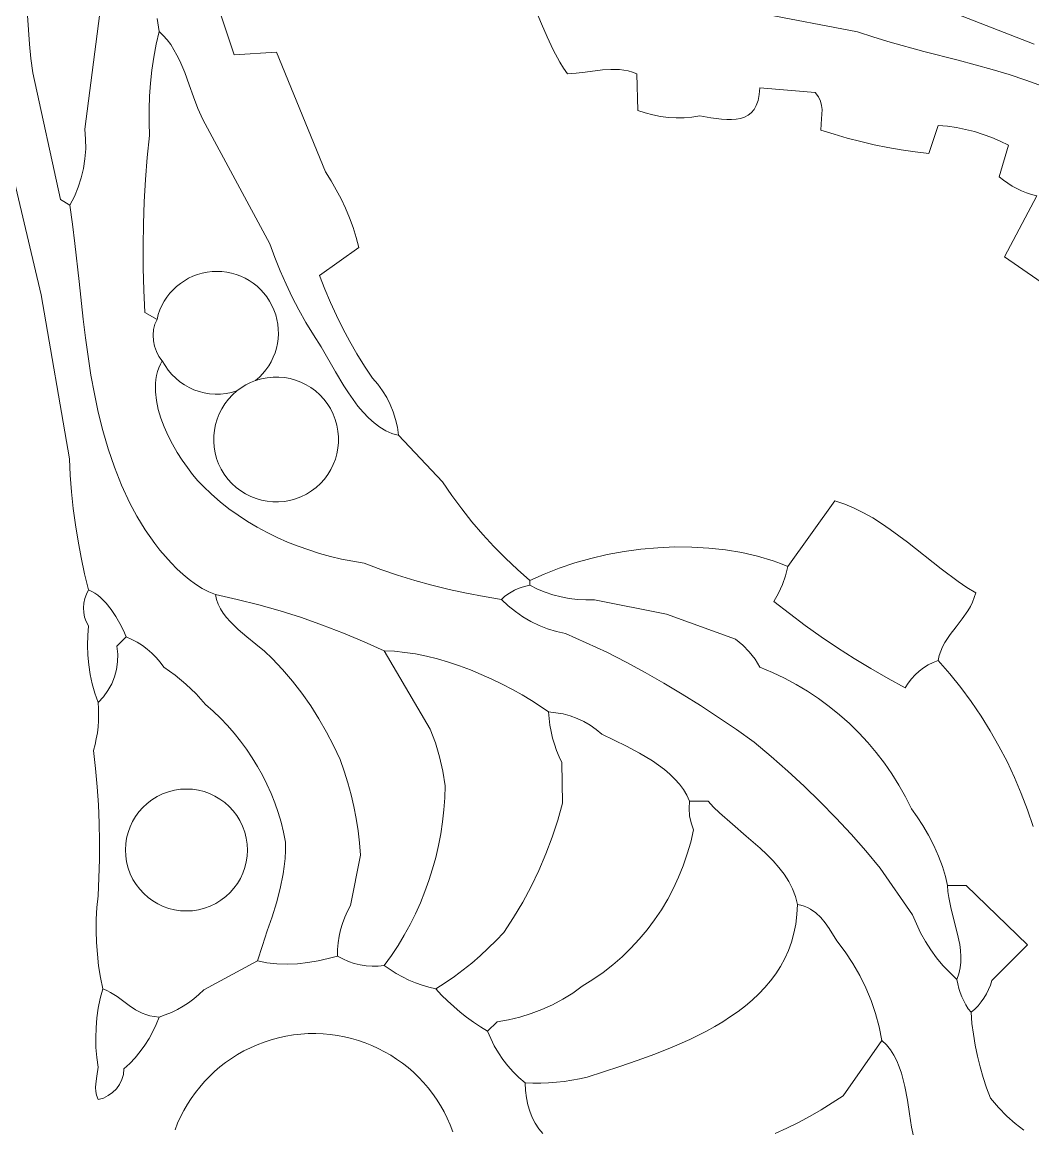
# Model space of a CAD drawing. Header units: inches. Extents: x 37.2 to 70.6, y 17.4 to 61.6.
# Drawn here: x 44.21 to 51.2, y 33.05 to 40.7 of the extents above; entities that cross this region are included whole.
import ezdxf

# ---------------------------------------------------------------- set-up
doc = ezdxf.new("R2010")
doc.units = ezdxf.units.IN
doc.header["$MEASUREMENT"] = 0
doc.layers.add('10_CLOSED_AREAS', color=7, linetype='CONTINUOUS', lineweight=18)
doc.layers.add('20_EXACT_CIRCLES', color=7, linetype='CONTINUOUS', lineweight=18)

msp = doc.modelspace()

# ---------------------------------------------------------------- linework, layer by layer
at = {"layer": '10_CLOSED_AREAS'}
for points in [[(44.2491, 40.751), (44.2544, 40.6514), (44.2621, 40.552), (44.2721, 40.4527), (44.2845, 40.3537), (44.4766, 39.4775), (44.5415, 39.4383), (44.5729, 39.4991), (44.5991, 39.562), (44.62, 39.6266), (44.6357, 39.6926), (44.6461, 39.7596), (44.651, 39.8273), (44.6504, 39.8954), (44.6443, 39.9636), (44.8662, 41.6785)], [(44.8662, 41.6785), (44.6443, 39.9636), (44.6504, 39.8954), (44.651, 39.8273), (44.6461, 39.7596), (44.6357, 39.6926), (44.62, 39.6266), (44.5991, 39.562), (44.5729, 39.4991), (44.5415, 39.4383), (44.56, 39.3058), (44.5764, 39.1736), (44.6055, 38.9106), (44.634, 38.6494), (44.6497, 38.5196), (44.6673, 38.3902), (44.6875, 38.2614), (44.7108, 38.1331), (44.7381, 38.0055), (44.7699, 37.8784), (44.8069, 37.752), (44.8499, 37.6262), (44.8994, 37.5011), (44.9561, 37.3766), (45.0044, 37.2862), (45.0624, 37.1921), (45.1288, 37.0976), (45.1648, 37.0514), (45.2026, 37.0064), (45.2418, 36.963), (45.2825, 36.9218), (45.3245, 36.8832), (45.3675, 36.8475), (45.4115, 36.8153), (45.4564, 36.7869), (45.5019, 36.7628), (45.548, 36.7435), (45.6989, 36.7105), (45.8487, 36.673), (45.9972, 36.6309), (46.1443, 36.5844), (46.2899, 36.5334), (46.434, 36.4779), (46.5763, 36.4181), (46.7168, 36.3539), (46.7871, 36.3514), (46.8594, 36.3444), (46.9333, 36.3331), (47.0084, 36.3179), (47.0842, 36.2989), (47.1604, 36.2766), (47.2365, 36.2512), (47.3122, 36.2229), (47.3871, 36.1922), (47.4607, 36.1593), (47.5326, 36.1244), (47.6025, 36.088), (47.6699, 36.0502), (47.7344, 36.0113), (47.7956, 35.9718), (47.8532, 35.9318), (47.9042, 35.927), (47.9543, 35.9179), (48.0032, 35.9046), (48.0508, 35.8873), (48.0967, 35.8659), (48.1408, 35.8407), (48.1826, 35.8117), (48.2221, 35.779), (48.3917, 35.695), (48.4822, 35.6464), (48.571, 35.5928), (48.6134, 35.5638), (48.654, 35.5334), (48.692, 35.5014), (48.7271, 35.4677), (48.7586, 35.4323), (48.7862, 35.395), (48.8092, 35.3559), (48.8272, 35.3149), (48.9571, 35.3143), (48.9938, 35.2742), (49.0344, 35.2343), (49.1243, 35.1545), (49.2204, 35.0735), (49.3165, 34.9899), (49.3625, 34.9467), (49.4061, 34.9023), (49.4466, 34.8565), (49.4832, 34.8091), (49.5149, 34.76), (49.5412, 34.7091), (49.5611, 34.656), (49.5685, 34.6286), (49.574, 34.6006), (49.5988, 34.5954), (49.6221, 34.5882), (49.644, 34.5791), (49.6646, 34.5682), (49.7021, 34.5418), (49.7356, 34.5098), (49.7661, 34.4734), (49.7943, 34.4337), (49.8476, 34.3481), (49.9055, 34.2717), (49.9582, 34.192), (50.0056, 34.1092), (50.0476, 34.0237), (50.0839, 33.9356), (50.1146, 33.8453), (50.1395, 33.753), (50.1584, 33.6591), (50.1898, 33.6289), (50.2173, 33.5951), (50.2411, 33.5582), (50.2616, 33.5185), (50.2792, 33.4765), (50.2942, 33.4325), (50.307, 33.3871), (50.3179, 33.3405), (50.3357, 33.2455), (50.3503, 33.1511), (50.3647, 33.0604), (50.3817, 32.9768)], [(45.1465, 40.7293), (45.1584, 40.6396), (45.1877, 40.6122), (45.2145, 40.5818), (45.239, 40.5488), (45.2615, 40.5134), (45.2821, 40.476), (45.3012, 40.437), (45.3357, 40.3554), (45.367, 40.2713), (45.3969, 40.1875), (45.4276, 40.1067), (45.461, 40.0317), (45.9258, 39.1699), (45.9598, 39.0761), (45.9968, 38.9835), (46.0369, 38.8923), (46.0798, 38.8024), (46.1257, 38.7139), (46.1744, 38.627), (46.226, 38.5417), (46.2803, 38.458), (46.3791, 38.2852), (46.437, 38.1887), (46.4681, 38.1406), (46.5006, 38.0935), (46.5346, 38.0483), (46.5701, 38.0057), (46.607, 37.9664), (46.6455, 37.9313), (46.6854, 37.9011), (46.7268, 37.8765), (46.7698, 37.8584), (46.7918, 37.8519), (46.8142, 37.8474), (46.8069, 37.9022), (46.7951, 37.9559), (46.7788, 38.0082), (46.7583, 38.0589), (46.7336, 38.1077), (46.7048, 38.1544), (46.672, 38.1986), (46.6355, 38.2401), (46.5801, 38.3238), (46.5274, 38.4091), (46.4774, 38.4959), (46.4301, 38.5843), (46.3855, 38.674), (46.3438, 38.7652), (46.3048, 38.8576), (46.2688, 38.9512), (46.5415, 39.1461), (46.5223, 39.2152), (46.5002, 39.2835), (46.4753, 39.3506), (46.4477, 39.4167), (46.4173, 39.4815), (46.3842, 39.5451), (46.3485, 39.6073), (46.3102, 39.668), (45.9701, 40.4967), (45.6779, 40.4772), (45.548, 40.8668)], [(45.548, 40.8668), (45.6779, 40.4772), (45.9701, 40.4967), (46.3102, 39.668), (46.3485, 39.6073), (46.3842, 39.5451), (46.4173, 39.4815), (46.4477, 39.4167), (46.4753, 39.3506), (46.5002, 39.2835), (46.5223, 39.2152), (46.5415, 39.1461), (46.2688, 38.9512), (46.3048, 38.8576), (46.3438, 38.7652), (46.3855, 38.674), (46.4301, 38.5843), (46.4774, 38.4959), (46.5274, 38.4091), (46.5801, 38.3238), (46.6355, 38.2401), (46.672, 38.1986), (46.7048, 38.1544), (46.7336, 38.1077), (46.7583, 38.0589), (46.7788, 38.0082), (46.7951, 37.9559), (46.8069, 37.9022), (46.8142, 37.8474), (47.12, 37.5233), (47.1844, 37.4288), (47.2521, 37.3368), (47.323, 37.2473), (47.3971, 37.1604), (47.4742, 37.0762), (47.5544, 36.9949), (47.6374, 36.9164), (47.7233, 36.8409), (47.8231, 36.8859), (47.9272, 36.9265), (48.035, 36.9625), (48.1459, 36.9938), (48.2594, 37.0202), (48.3749, 37.0415), (48.4917, 37.0576), (48.6094, 37.0682), (48.7272, 37.0733), (48.8447, 37.0726), (48.9613, 37.066), (49.0762, 37.0533), (49.1891, 37.0343), (49.2992, 37.009), (49.4061, 36.977), (49.4581, 36.9585), (49.509, 36.9383), (49.8337, 37.3928), (49.9017, 37.3697), (49.9679, 37.3419), (50.0322, 37.3099), (50.0951, 37.2742), (50.1566, 37.2354), (50.2171, 37.194), (50.3355, 37.1056), (50.5686, 36.9216), (50.6865, 36.8345), (50.7466, 36.7941), (50.8077, 36.7564), (50.7982, 36.7229), (50.7857, 36.691), (50.7706, 36.6606), (50.7534, 36.6312), (50.7146, 36.5752), (50.6727, 36.5212), (50.6316, 36.4674), (50.5946, 36.4119), (50.5789, 36.383), (50.5656, 36.353), (50.5551, 36.3217), (50.548, 36.2889), (50.6281, 36.1967), (50.7043, 36.1016), (50.7765, 36.0038), (50.8447, 35.9035), (50.9088, 35.8007), (50.9687, 35.6956), (51.0244, 35.5883), (51.0759, 35.479), (51.123, 35.3677), (51.1658, 35.2546), (51.2041, 35.1398)], [(50.4647, 40.8434), (51.2119, 40.551)], [(51.2119, 40.551), (50.4647, 40.8434)], [(44.0186, 40.1851), (44.3436, 38.8177), (44.5381, 37.6842), (44.5438, 37.5693), (44.5527, 37.4547), (44.5647, 37.3403), (44.5798, 37.2264), (44.5981, 37.1129), (44.6194, 37), (44.6438, 36.8876), (44.6714, 36.7759), (44.6927, 36.7662), (44.7136, 36.7539), (44.7341, 36.7393), (44.7541, 36.7227), (44.7924, 36.6841), (44.8279, 36.6403), (44.86, 36.5931), (44.8883, 36.5445), (44.9122, 36.4966), (44.9311, 36.4513), (44.97, 36.4342), (45.0074, 36.4144), (45.0431, 36.3918), (45.0769, 36.3667), (45.1087, 36.3391), (45.1383, 36.3091), (45.1657, 36.2768), (45.1907, 36.2425), (45.27, 36.1863), (45.3446, 36.1243), (45.4144, 36.0569), (45.4789, 35.9842), (45.5322, 35.9374), (45.5833, 35.8885), (45.632, 35.8376), (45.6785, 35.7847), (45.7225, 35.73), (45.764, 35.6735), (45.8031, 35.6153), (45.8396, 35.5556), (45.8736, 35.4943), (45.9048, 35.4316), (45.9334, 35.3676), (45.9593, 35.3023), (45.9823, 35.2358), (46.0025, 35.1683), (46.0198, 35.0997), (46.0342, 35.0303), (46.0334, 34.9729), (46.0301, 34.9175), (46.0245, 34.8638), (46.017, 34.8115), (45.9965, 34.7103), (45.9702, 34.6121), (45.9399, 34.5149), (45.907, 34.417), (45.8732, 34.3163), (45.8402, 34.211), (45.872, 34.2027), (45.9049, 34.1962), (45.9733, 34.1883), (46.044, 34.1866), (46.116, 34.1902), (46.188, 34.1984), (46.2588, 34.2106), (46.3273, 34.2258), (46.3921, 34.2435), (46.3932, 34.2895), (46.3974, 34.3351), (46.4045, 34.3803), (46.4146, 34.4249), (46.4276, 34.4687), (46.4435, 34.5116), (46.4623, 34.5534), (46.4839, 34.594), (46.5529, 34.9414), (46.5459, 35.026), (46.5358, 35.1102), (46.5226, 35.1939), (46.5062, 35.2771), (46.4868, 35.3596), (46.4643, 35.4413), (46.4388, 35.5222), (46.4102, 35.6022), (46.366, 35.6988), (46.3173, 35.7931), (46.2645, 35.8849), (46.2075, 35.9742), (46.1464, 36.0608), (46.0814, 36.1445), (46.0126, 36.2252), (45.9399, 36.3028), (45.8868, 36.3516), (45.8277, 36.4008), (45.7662, 36.4511), (45.7059, 36.5032), (45.6504, 36.5578), (45.6255, 36.5862), (45.6031, 36.6156), (45.5838, 36.6459), (45.5678, 36.6772), (45.5558, 36.7097), (45.548, 36.7435), (45.5019, 36.7628), (45.4564, 36.7869), (45.4115, 36.8153), (45.3675, 36.8475), (45.3245, 36.8832), (45.2825, 36.9218), (45.2418, 36.963), (45.2026, 37.0064), (45.1648, 37.0514), (45.1288, 37.0976), (45.0624, 37.1921), (45.0044, 37.2862), (44.9561, 37.3766), (44.8994, 37.5011), (44.8499, 37.6262), (44.8069, 37.752), (44.7699, 37.8784), (44.7381, 38.0055), (44.7108, 38.1331), (44.6875, 38.2614), (44.6673, 38.3902), (44.6497, 38.5196), (44.634, 38.6494), (44.6055, 38.9106), (44.5764, 39.1736), (44.56, 39.3058), (44.5415, 39.4383), (44.4766, 39.4775), (44.2845, 40.3537), (44.2721, 40.4527), (44.2621, 40.552), (44.2544, 40.6514), (44.2491, 40.751)], [(47.7667, 40.781), (47.8051, 40.6917), (47.8434, 40.602), (47.8842, 40.5136), (47.9299, 40.4282), (47.9554, 40.3871), (47.9831, 40.3473), (48.0449, 40.3505), (48.1057, 40.3574), (48.2251, 40.3733), (48.2843, 40.3775), (48.3436, 40.3762), (48.3733, 40.3727), (48.4032, 40.3669), (48.4333, 40.3586), (48.4636, 40.3473), (48.4701, 40.0941), (48.5218, 40.0763), (48.5744, 40.0622), (48.6277, 40.0518), (48.6816, 40.045), (48.7358, 40.0419), (48.7902, 40.0426), (48.8445, 40.0469), (48.8986, 40.0551), (48.9758, 40.0421), (49.0499, 40.0324), (49.0852, 40.0299), (49.1189, 40.0297), (49.1508, 40.0321), (49.1807, 40.0376), (49.2082, 40.0468), (49.2331, 40.06), (49.2552, 40.0777), (49.2743, 40.1003), (49.2899, 40.1284), (49.302, 40.1624), (49.3102, 40.2028), (49.3142, 40.2499), (49.6973, 40.2175), (49.7201, 40.187), (49.7345, 40.1578), (49.7421, 40.1288), (49.7446, 40.0993), (49.7437, 40.0684), (49.7409, 40.035), (49.7379, 39.9985), (49.7363, 39.9577), (49.8275, 39.9286), (49.9194, 39.9019), (50.012, 39.8778), (50.1052, 39.8562), (50.199, 39.8371), (50.2932, 39.8206), (50.3879, 39.8067), (50.483, 39.7954), (50.548, 39.9902), (50.6115, 39.9841), (50.6745, 39.9748), (50.7368, 39.9624), (50.7984, 39.9468), (50.8592, 39.9281), (50.9189, 39.9064), (50.9776, 39.8816), (51.035, 39.8538), (50.9701, 39.6331), (50.9989, 39.6103), (51.0289, 39.5893), (51.0601, 39.5701), (51.0923, 39.5528), (51.1254, 39.5374), (51.1595, 39.524), (51.1943, 39.5126), (51.2298, 39.5032)], [(51.4544, 38.7725), (51.0059, 39.0811), (51.2298, 39.5032), (51.1943, 39.5126), (51.1595, 39.524), (51.1254, 39.5374), (51.0923, 39.5528), (51.0601, 39.5701), (51.0289, 39.5893), (50.9989, 39.6103), (50.9701, 39.6331), (51.035, 39.8538), (50.9776, 39.8816), (50.9189, 39.9064), (50.8592, 39.9281), (50.7984, 39.9468), (50.7368, 39.9624), (50.6745, 39.9748), (50.6115, 39.9841), (50.548, 39.9902), (50.483, 39.7954), (50.3879, 39.8067), (50.2932, 39.8206), (50.199, 39.8371), (50.1052, 39.8562), (50.012, 39.8778), (49.9194, 39.9019), (49.8275, 39.9286), (49.7363, 39.9577), (49.7379, 39.9985), (49.7409, 40.035), (49.7437, 40.0684), (49.7446, 40.0993), (49.7421, 40.1288), (49.7345, 40.1578), (49.7201, 40.187), (49.6973, 40.2175), (49.3142, 40.2499), (49.3102, 40.2028), (49.302, 40.1624), (49.2899, 40.1284), (49.2743, 40.1003), (49.2552, 40.0777), (49.2331, 40.06), (49.2082, 40.0468), (49.1807, 40.0376), (49.1508, 40.0321), (49.1189, 40.0297), (49.0852, 40.0299), (49.0499, 40.0324), (48.9758, 40.0421), (48.8986, 40.0551), (48.8445, 40.0469), (48.7902, 40.0426), (48.7358, 40.0419), (48.6816, 40.045), (48.6277, 40.0518), (48.5744, 40.0622), (48.5218, 40.0763), (48.4701, 40.0941), (48.4636, 40.3473), (48.4333, 40.3586), (48.4032, 40.3669), (48.3733, 40.3727), (48.3436, 40.3762), (48.2843, 40.3775), (48.2251, 40.3733), (48.1057, 40.3574), (48.0449, 40.3505), (47.9831, 40.3473), (47.9554, 40.3871), (47.9299, 40.4282), (47.8842, 40.5136), (47.8434, 40.602), (47.8051, 40.6917), (47.7667, 40.781)], [(51.2692, 40.2607), (51.1554, 40.3029), (51.0397, 40.3413), (50.9226, 40.3767), (50.6858, 40.4412), (50.449, 40.5022), (50.2162, 40.5654), (50.1024, 40.5997), (49.9911, 40.6367), (49.3147, 40.7659)], [(49.3147, 40.7659), (49.9911, 40.6367), (50.1024, 40.5997), (50.2162, 40.5654), (50.449, 40.5022), (50.6858, 40.4412), (50.9226, 40.3767), (51.0397, 40.3413), (51.1554, 40.3029), (51.2692, 40.2607)], [(51.1405, 33.0374), (51.0806, 33.0841), (51.0223, 33.1365), (50.9655, 33.1948), (50.91, 33.2594), (50.8831, 33.3311), (50.859, 33.4037), (50.8378, 33.4772), (50.8194, 33.5514), (50.804, 33.6262), (50.7915, 33.7016), (50.7819, 33.7775), (50.7753, 33.8539), (50.7565, 33.8791), (50.7396, 33.9054), (50.7245, 33.9327), (50.7112, 33.9609), (50.6999, 33.99), (50.6905, 34.0198), (50.6832, 34.0502), (50.6779, 34.0811), (50.6277, 34.1283), (50.5808, 34.1783), (50.5371, 34.231), (50.4967, 34.2863), (50.4599, 34.3439), (50.4266, 34.4037), (50.397, 34.4657), (50.3712, 34.5294), (50.1465, 34.8514), (50.0475, 34.97), (49.9454, 35.086), (49.8405, 35.1992), (49.7328, 35.3098), (49.6222, 35.4175), (49.5089, 35.5223), (49.3929, 35.6243), (49.2742, 35.7233), (49.1527, 35.8101), (49.0295, 35.8943), (48.9047, 35.9761), (48.7782, 36.0552), (48.6501, 36.1319), (48.5206, 36.2059), (48.3895, 36.2773), (48.257, 36.3461), (47.969, 36.4747), (47.9067, 36.4886), (47.846, 36.5072), (47.7871, 36.5305), (47.7302, 36.5582), (47.6756, 36.5902), (47.6237, 36.6265), (47.5746, 36.6668), (47.5285, 36.711), (47.4067, 36.7303), (47.2855, 36.7531), (47.1651, 36.7793), (47.0455, 36.8088), (46.9267, 36.8418), (46.8089, 36.8781), (46.6922, 36.9177), (46.5765, 36.9606), (46.4985, 36.9741), (46.4211, 36.9901), (46.3444, 37.0085), (46.2686, 37.0293), (46.1937, 37.0527), (46.1199, 37.0788), (46.0473, 37.1074), (45.9759, 37.1388), (45.9059, 37.1729), (45.8375, 37.2099), (45.7706, 37.2497), (45.7054, 37.2924), (45.642, 37.3381), (45.5805, 37.3868), (45.5211, 37.4386), (45.4637, 37.4934), (45.4277, 37.5317), (45.3909, 37.5749), (45.3542, 37.6223), (45.3181, 37.6735), (45.2834, 37.7278), (45.2507, 37.7846), (45.2206, 37.8434), (45.1939, 37.9036), (45.1712, 37.9645), (45.1532, 38.0255), (45.1405, 38.0862), (45.1338, 38.1458), (45.1338, 38.2038), (45.1366, 38.232), (45.1412, 38.2596), (45.1478, 38.2865), (45.1566, 38.3126), (45.1674, 38.3379), (45.1806, 38.3622), (45.1579, 38.3919), (45.1399, 38.4256), (45.127, 38.4621), (45.1192, 38.5004), (45.1169, 38.5393), (45.1202, 38.5775), (45.1293, 38.6141), (45.1444, 38.6477), (45.061, 38.6965), (45.0532, 38.8496), (45.0487, 39.0028), (45.0477, 39.156), (45.05, 39.3091), (45.0556, 39.4622), (45.0646, 39.6152), (45.077, 39.7679), (45.0927, 39.9204), (45.0895, 40.011), (45.0895, 40.1016), (45.0928, 40.1921), (45.0994, 40.2824), (45.1093, 40.3723), (45.1224, 40.4619), (45.1388, 40.551), (45.1584, 40.6396), (45.1465, 40.7293)], [(47.8129, 33.0144), (47.7853, 33.0489), (47.7611, 33.0862), (47.7403, 33.1264), (47.7231, 33.1692), (47.7094, 33.2148), (47.6994, 33.2629), (47.6932, 33.3136), (47.6908, 33.3668), (47.6483, 33.4034), (47.6084, 33.4425), (47.5713, 33.4841), (47.5371, 33.528), (47.5058, 33.5741), (47.4777, 33.6223), (47.4527, 33.6723), (47.4311, 33.724), (47.3815, 33.754), (47.3331, 33.786), (47.2862, 33.8198), (47.2406, 33.8555), (47.1966, 33.8931), (47.1541, 33.9324), (47.1132, 33.9735), (47.074, 34.0162), (47.0257, 34.0275), (46.9783, 34.0415), (46.9317, 34.0581), (46.8863, 34.0773), (46.8419, 34.0989), (46.7988, 34.1231), (46.7571, 34.1496), (46.7168, 34.1785), (46.6745, 34.1738), (46.6323, 34.1728), (46.5902, 34.1755), (46.5487, 34.1819), (46.5078, 34.192), (46.468, 34.2056), (46.4293, 34.2228), (46.3921, 34.2435), (46.3273, 34.2258), (46.2588, 34.2106), (46.188, 34.1984), (46.116, 34.1902), (46.044, 34.1866), (45.9733, 34.1883), (45.9049, 34.1962), (45.872, 34.2027), (45.8402, 34.211), (45.4676, 34.0086), (45.4345, 33.9771), (45.3995, 33.9477), (45.3629, 33.9205), (45.3247, 33.8958), (45.285, 33.8734), (45.244, 33.8535), (45.2018, 33.8361), (45.1584, 33.8214), (45.1385, 33.7702), (45.1154, 33.7205), (45.0892, 33.6725), (45.0601, 33.6263), (45.0281, 33.5821), (44.9934, 33.5399), (44.9559, 33.4999), (44.9159, 33.4623), (44.9116, 33.4242), (44.9011, 33.3881), (44.8848, 33.3548), (44.8634, 33.3248), (44.8373, 33.2987), (44.8071, 33.2773), (44.7733, 33.261), (44.7363, 33.2505), (44.7262, 33.2798), (44.7207, 33.307), (44.7189, 33.3331), (44.7201, 33.3587), (44.7276, 33.412), (44.7363, 33.4733), (44.7272, 33.5414), (44.7219, 33.6097), (44.7203, 33.6782), (44.7225, 33.7465), (44.7285, 33.8147), (44.7382, 33.8824), (44.7516, 33.9497), (44.7688, 34.0162), (44.7531, 34.0956), (44.7407, 34.1755), (44.7316, 34.2557), (44.7259, 34.3363), (44.7235, 34.417), (44.7244, 34.4977), (44.7287, 34.5785), (44.7363, 34.6591), (44.7429, 34.785), (44.7465, 34.911), (44.747, 35.037), (44.7445, 35.1629), (44.739, 35.2888), (44.7305, 35.4145), (44.7189, 35.54), (44.7043, 35.6653), (44.7154, 35.7057), (44.7245, 35.7466), (44.7316, 35.7879), (44.7366, 35.8294), (44.7396, 35.8711), (44.7406, 35.913), (44.7395, 35.9549), (44.7363, 35.9967), (44.7143, 36.0608), (44.6962, 36.126), (44.682, 36.1919), (44.6718, 36.2586), (44.6654, 36.3257), (44.6631, 36.3931), (44.6648, 36.4607), (44.6705, 36.5283), (44.6548, 36.5576), (44.6436, 36.5883), (44.637, 36.62), (44.6349, 36.6522), (44.6372, 36.6844), (44.6441, 36.7161), (44.6555, 36.7468), (44.6714, 36.7759), (44.6438, 36.8876), (44.6194, 37), (44.5981, 37.1129), (44.5798, 37.2264), (44.5647, 37.3403), (44.5527, 37.4547), (44.5438, 37.5693), (44.5381, 37.6842), (44.3436, 38.8177), (44.0186, 40.1851)], [(51.2298, 39.5032), (51.0059, 39.0811), (51.4544, 38.7725)], [(51.2041, 35.1398), (51.1658, 35.2546), (51.123, 35.3677), (51.0759, 35.479), (51.0244, 35.5883), (50.9687, 35.6956), (50.9088, 35.8007), (50.8447, 35.9035), (50.7765, 36.0038), (50.7043, 36.1016), (50.6281, 36.1967), (50.548, 36.2889), (50.5123, 36.2751), (50.4784, 36.2581), (50.4463, 36.238), (50.4162, 36.2151), (50.3885, 36.1896), (50.3632, 36.1614), (50.3405, 36.1309), (50.3207, 36.0982), (50.2012, 36.1637), (50.0833, 36.2319), (49.9671, 36.3028), (49.8525, 36.3763), (49.7396, 36.4524), (49.6284, 36.5311), (49.5191, 36.6123), (49.4116, 36.6961), (49.4442, 36.7531), (49.4713, 36.8127), (49.493, 36.8746), (49.509, 36.9383), (49.4581, 36.9585), (49.4061, 36.977), (49.2992, 37.009), (49.1891, 37.0343), (49.0762, 37.0533), (48.9613, 37.066), (48.8447, 37.0726), (48.7272, 37.0733), (48.6094, 37.0682), (48.4917, 37.0576), (48.3749, 37.0415), (48.2594, 37.0202), (48.1459, 36.9938), (48.035, 36.9625), (47.9272, 36.9265), (47.8231, 36.8859), (47.7233, 36.8409), (47.7233, 36.8084), (47.7754, 36.7825), (47.8289, 36.7604), (47.8836, 36.742), (47.9395, 36.7275), (47.9962, 36.7168), (48.0536, 36.71), (48.1115, 36.7073), (48.1696, 36.7085), (48.6686, 36.6093), (49.1458, 36.4363), (49.1958, 36.3947), (49.241, 36.3481), (49.281, 36.297), (49.3153, 36.2417), (49.401, 36.206), (49.4844, 36.1663), (49.5657, 36.1228), (49.6445, 36.0757), (49.7208, 36.0249), (49.7946, 35.9707), (49.8655, 35.9131), (49.9337, 35.8523), (49.9989, 35.7883), (50.061, 35.7212), (50.12, 35.6512), (50.1757, 35.5784), (50.2279, 35.5028), (50.2766, 35.4247), (50.3217, 35.344), (50.3631, 35.2609), (50.4029, 35.2073), (50.443, 35.1458), (50.4818, 35.0785), (50.5182, 35.0076), (50.5509, 34.9351), (50.5784, 34.8634), (50.5995, 34.7944), (50.6129, 34.7305), (50.7428, 34.7305), (51.1649, 34.3214), (50.919, 34.0738), (50.909, 34.0418), (50.8965, 34.0107), (50.8817, 33.9809), (50.8646, 33.9524), (50.8453, 33.9253), (50.824, 33.8997), (50.8006, 33.8759), (50.7753, 33.8539), (50.7819, 33.7775), (50.7915, 33.7016), (50.804, 33.6262), (50.8194, 33.5514), (50.8378, 33.4772), (50.859, 33.4037), (50.8831, 33.3311), (50.91, 33.2594), (50.9655, 33.1948), (51.0223, 33.1365), (51.0806, 33.0841), (51.1405, 33.0374)], [(49.4206, 33.0157), (49.5022, 33.0528), (49.5826, 33.0925), (49.6616, 33.1347), (49.7392, 33.1795), (49.8154, 33.2268), (49.8901, 33.2765), (50.1584, 33.6591), (50.1395, 33.753), (50.1146, 33.8453), (50.0839, 33.9356), (50.0476, 34.0237), (50.0056, 34.1092), (49.9582, 34.192), (49.9055, 34.2717), (49.8476, 34.3481), (49.7943, 34.4337), (49.7661, 34.4734), (49.7356, 34.5098), (49.7021, 34.5418), (49.6646, 34.5682), (49.644, 34.5791), (49.6221, 34.5882), (49.5988, 34.5954), (49.574, 34.6006), (49.5709, 34.5311), (49.563, 34.4645), (49.5504, 34.4007), (49.5333, 34.3396), (49.512, 34.2811), (49.4866, 34.2252), (49.4574, 34.1718), (49.4247, 34.1207), (49.3885, 34.072), (49.3492, 34.0256), (49.3069, 33.9813), (49.2618, 33.939), (49.2143, 33.8988), (49.1644, 33.8604), (49.1125, 33.8239), (49.0587, 33.7892), (49.0032, 33.7561), (48.9463, 33.7246), (48.8291, 33.6661), (48.7087, 33.6129), (48.5869, 33.5645), (48.4654, 33.5201), (48.3459, 33.4792), (48.12, 33.4052), (48.0672, 33.3936), (48.014, 33.3839), (47.9605, 33.3762), (47.9068, 33.3704), (47.853, 33.3666), (47.799, 33.3647), (47.7449, 33.3648), (47.6908, 33.3668), (47.6932, 33.3136), (47.6994, 33.2629), (47.7094, 33.2148), (47.7231, 33.1692), (47.7403, 33.1264), (47.7611, 33.0862), (47.7853, 33.0489), (47.8129, 33.0144)], [(50.3817, 32.9768), (50.3647, 33.0604), (50.3503, 33.1511), (50.3357, 33.2455), (50.3179, 33.3405), (50.307, 33.3871), (50.2942, 33.4325), (50.2792, 33.4765), (50.2616, 33.5185), (50.2411, 33.5582), (50.2173, 33.5951), (50.1898, 33.6289), (50.1584, 33.6591), (49.8901, 33.2765), (49.8154, 33.2268), (49.7392, 33.1795), (49.6616, 33.1347), (49.5826, 33.0925), (49.5022, 33.0528), (49.4206, 33.0157)]]:
    msp.add_lwpolyline(points, dxfattribs=at)
for points in [[(45.061, 38.6965), (45.1444, 38.6477), (45.1533, 38.6812), (45.1648, 38.7135), (45.1787, 38.7445), (45.1948, 38.774), (45.2132, 38.802), (45.2336, 38.8284), (45.256, 38.853), (45.2802, 38.8758), (45.3061, 38.8966), (45.3336, 38.9154), (45.3625, 38.932), (45.3928, 38.9463), (45.4243, 38.9582), (45.4569, 38.9677), (45.4905, 38.9746), (45.5249, 38.9788), (45.5595, 38.9802), (45.5938, 38.9788), (45.6275, 38.9747), (45.6605, 38.9679), (45.6927, 38.9587), (45.7239, 38.9469), (45.754, 38.9328), (45.7829, 38.9165), (45.8105, 38.8979), (45.8365, 38.8772), (45.8609, 38.8544), (45.8836, 38.8297), (45.9043, 38.8032), (45.923, 38.7748), (45.9395, 38.7448), (45.9536, 38.7131), (45.9652, 38.6804), (45.974, 38.6473), (45.98, 38.6139), (45.9834, 38.5804), (45.984, 38.5469), (45.982, 38.5136), (45.9775, 38.4806), (45.9704, 38.4482), (45.9607, 38.4164), (45.9487, 38.3854), (45.9341, 38.3553), (45.9172, 38.3264), (45.898, 38.2988), (45.8764, 38.2726), (45.8526, 38.2479), (45.8266, 38.225), (45.8665, 38.2368), (45.9066, 38.2446), (45.9468, 38.2485), (45.9868, 38.2486), (46.0263, 38.2451), (46.0651, 38.238), (46.103, 38.2274), (46.1397, 38.2134), (46.175, 38.1962), (46.2087, 38.1759), (46.2404, 38.1525), (46.2701, 38.1261), (46.2973, 38.0969), (46.322, 38.0649), (46.3438, 38.0303), (46.3626, 37.9932), (46.3778, 37.9544), (46.389, 37.9151), (46.3963, 37.8754), (46.3999, 37.8355), (46.3997, 37.7959), (46.396, 37.7566), (46.3887, 37.718), (46.3779, 37.6802), (46.3638, 37.6435), (46.3464, 37.6083), (46.3258, 37.5746), (46.3021, 37.5428), (46.2753, 37.5131), (46.2456, 37.4858), (46.213, 37.4611), (46.1776, 37.4392), (46.1403, 37.4208), (46.102, 37.4063), (46.0631, 37.3955), (46.0238, 37.3886), (45.9842, 37.3853), (45.9448, 37.3857), (45.9056, 37.3896), (45.8671, 37.3971), (45.8294, 37.408), (45.7927, 37.4223), (45.7574, 37.44), (45.7237, 37.4609), (45.6919, 37.485), (45.6621, 37.5123), (45.6347, 37.5426), (45.6098, 37.576), (45.5883, 37.6116), (45.5705, 37.6485), (45.5565, 37.6863), (45.5462, 37.7249), (45.5395, 37.7641), (45.5365, 37.8034), (45.5371, 37.8427), (45.5412, 37.8818), (45.5488, 37.9203), (45.56, 37.958), (45.5745, 37.9947), (45.5924, 38.0301), (45.6137, 38.0639), (45.6384, 38.0959), (45.6663, 38.1258), (45.6974, 38.1534), (45.6596, 38.1424), (45.6216, 38.1349), (45.5836, 38.131), (45.5457, 38.1305), (45.5082, 38.1333), (45.4712, 38.1395), (45.4351, 38.1488), (45.4, 38.1613), (45.3661, 38.1767), (45.3336, 38.1951), (45.3027, 38.2163), (45.2738, 38.2403), (45.2468, 38.267), (45.2222, 38.2963), (45.2, 38.328), (45.1806, 38.3622), (45.1674, 38.3379), (45.1566, 38.3126), (45.1478, 38.2865), (45.1412, 38.2596), (45.1366, 38.232), (45.1338, 38.2038), (45.1338, 38.1458), (45.1405, 38.0862), (45.1532, 38.0255), (45.1712, 37.9645), (45.1939, 37.9036), (45.2206, 37.8434), (45.2507, 37.7846), (45.2834, 37.7278), (45.3181, 37.6735), (45.3542, 37.6223), (45.3909, 37.5749), (45.4277, 37.5317), (45.4637, 37.4934), (45.5211, 37.4386), (45.5805, 37.3868), (45.642, 37.3381), (45.7054, 37.2924), (45.7706, 37.2497), (45.8375, 37.2099), (45.9059, 37.1729), (45.9759, 37.1388), (46.0473, 37.1074), (46.1199, 37.0788), (46.1937, 37.0527), (46.2686, 37.0293), (46.3444, 37.0085), (46.4211, 36.9901), (46.4985, 36.9741), (46.5765, 36.9606), (46.6922, 36.9177), (46.8089, 36.8781), (46.9267, 36.8418), (47.0455, 36.8088), (47.1651, 36.7793), (47.2855, 36.7531), (47.4067, 36.7303), (47.5285, 36.711), (47.5492, 36.7296), (47.5711, 36.7465), (47.5942, 36.7616), (47.6183, 36.7748), (47.6434, 36.7862), (47.6694, 36.7956), (47.696, 36.803), (47.7233, 36.8084), (47.7233, 36.8409), (47.6374, 36.9164), (47.5544, 36.9949), (47.4742, 37.0762), (47.3971, 37.1604), (47.323, 37.2473), (47.2521, 37.3368), (47.1844, 37.4288), (47.12, 37.5233), (46.8142, 37.8474), (46.7918, 37.8519), (46.7698, 37.8584), (46.7268, 37.8765), (46.6854, 37.9011), (46.6455, 37.9313), (46.607, 37.9664), (46.5701, 38.0057), (46.5346, 38.0483), (46.5006, 38.0935), (46.4681, 38.1406), (46.437, 38.1887), (46.3791, 38.2852), (46.2803, 38.458), (46.226, 38.5417), (46.1744, 38.627), (46.1257, 38.7139), (46.0798, 38.8024), (46.0369, 38.8923), (45.9968, 38.9835), (45.9598, 39.0761), (45.9258, 39.1699), (45.461, 40.0317), (45.4276, 40.1067), (45.3969, 40.1875), (45.367, 40.2713), (45.3357, 40.3554), (45.3012, 40.437), (45.2821, 40.476), (45.2615, 40.5134), (45.239, 40.5488), (45.2145, 40.5818), (45.1877, 40.6122), (45.1584, 40.6396), (45.1388, 40.551), (45.1224, 40.4619), (45.1093, 40.3723), (45.0994, 40.2824), (45.0928, 40.1921), (45.0895, 40.1016), (45.0895, 40.011), (45.0927, 39.9204), (45.077, 39.7679), (45.0646, 39.6152), (45.0556, 39.4622), (45.05, 39.3091), (45.0477, 39.156), (45.0487, 39.0028), (45.0532, 38.8496)], [(45.1444, 38.6477), (45.1293, 38.6141), (45.1202, 38.5775), (45.1169, 38.5393), (45.1192, 38.5004), (45.127, 38.4621), (45.1399, 38.4256), (45.1579, 38.3919), (45.1806, 38.3622), (45.2, 38.328), (45.2222, 38.2963), (45.2468, 38.267), (45.2738, 38.2403), (45.3027, 38.2163), (45.3336, 38.1951), (45.3661, 38.1767), (45.4, 38.1613), (45.4351, 38.1488), (45.4712, 38.1395), (45.5082, 38.1333), (45.5457, 38.1305), (45.5836, 38.131), (45.6216, 38.1349), (45.6596, 38.1424), (45.6974, 38.1534), (45.7273, 38.1755), (45.7589, 38.1948), (45.792, 38.2113), (45.8266, 38.225), (45.8526, 38.2479), (45.8764, 38.2726), (45.898, 38.2988), (45.9172, 38.3264), (45.9341, 38.3553), (45.9487, 38.3854), (45.9607, 38.4164), (45.9704, 38.4482), (45.9775, 38.4806), (45.982, 38.5136), (45.984, 38.5469), (45.9834, 38.5804), (45.98, 38.6139), (45.974, 38.6473), (45.9652, 38.6804), (45.9536, 38.7131), (45.9395, 38.7448), (45.923, 38.7748), (45.9043, 38.8032), (45.8836, 38.8297), (45.8609, 38.8544), (45.8365, 38.8772), (45.8105, 38.8979), (45.7829, 38.9165), (45.754, 38.9328), (45.7239, 38.9469), (45.6927, 38.9587), (45.6605, 38.9679), (45.6275, 38.9747), (45.5938, 38.9788), (45.5595, 38.9802), (45.5249, 38.9788), (45.4905, 38.9746), (45.4569, 38.9677), (45.4243, 38.9582), (45.3928, 38.9463), (45.3625, 38.932), (45.3336, 38.9154), (45.3061, 38.8966), (45.2802, 38.8758), (45.256, 38.853), (45.2336, 38.8284), (45.2132, 38.802), (45.1948, 38.774), (45.1787, 38.7445), (45.1648, 38.7135), (45.1533, 38.6812)], [(50.548, 36.2889), (50.5551, 36.3217), (50.5656, 36.353), (50.5789, 36.383), (50.5946, 36.4119), (50.6316, 36.4674), (50.6727, 36.5212), (50.7146, 36.5752), (50.7534, 36.6312), (50.7706, 36.6606), (50.7857, 36.691), (50.7982, 36.7229), (50.8077, 36.7564), (50.7466, 36.7941), (50.6865, 36.8345), (50.5686, 36.9216), (50.3355, 37.1056), (50.2171, 37.194), (50.1566, 37.2354), (50.0951, 37.2742), (50.0322, 37.3099), (49.9679, 37.3419), (49.9017, 37.3697), (49.8337, 37.3928), (49.509, 36.9383), (49.493, 36.8746), (49.4713, 36.8127), (49.4442, 36.7531), (49.4116, 36.6961), (49.5191, 36.6123), (49.6284, 36.5311), (49.7396, 36.4524), (49.8525, 36.3763), (49.9671, 36.3028), (50.0833, 36.2319), (50.2012, 36.1637), (50.3207, 36.0982), (50.3405, 36.1309), (50.3632, 36.1614), (50.3885, 36.1896), (50.4162, 36.2151), (50.4463, 36.238), (50.4784, 36.2581), (50.5123, 36.2751)], [(44.6714, 36.7759), (44.6555, 36.7468), (44.6441, 36.7161), (44.6372, 36.6844), (44.6349, 36.6522), (44.637, 36.62), (44.6436, 36.5883), (44.6548, 36.5576), (44.6705, 36.5283), (44.6648, 36.4607), (44.6631, 36.3931), (44.6654, 36.3257), (44.6718, 36.2586), (44.682, 36.1919), (44.6962, 36.126), (44.7143, 36.0608), (44.7363, 35.9967), (44.7734, 36.0362), (44.805, 36.0794), (44.8308, 36.1259), (44.8506, 36.1751), (44.8642, 36.2263), (44.8715, 36.2789), (44.8722, 36.3325), (44.8662, 36.3863), (44.9311, 36.4513), (44.9122, 36.4966), (44.8883, 36.5445), (44.86, 36.5931), (44.8279, 36.6403), (44.7924, 36.6841), (44.7541, 36.7227), (44.7341, 36.7393), (44.7136, 36.7539), (44.6927, 36.7662)], [(47.7233, 36.8084), (47.696, 36.803), (47.6694, 36.7956), (47.6434, 36.7862), (47.6183, 36.7748), (47.5942, 36.7616), (47.5711, 36.7465), (47.5492, 36.7296), (47.5285, 36.711), (47.5746, 36.6668), (47.6237, 36.6265), (47.6756, 36.5902), (47.7302, 36.5582), (47.7871, 36.5305), (47.846, 36.5072), (47.9067, 36.4886), (47.969, 36.4747), (48.257, 36.3461), (48.3895, 36.2773), (48.5206, 36.2059), (48.6501, 36.1319), (48.7782, 36.0552), (48.9047, 35.9761), (49.0295, 35.8943), (49.1527, 35.8101), (49.2742, 35.7233), (49.3929, 35.6243), (49.5089, 35.5223), (49.6222, 35.4175), (49.7328, 35.3098), (49.8405, 35.1992), (49.9454, 35.086), (50.0475, 34.97), (50.1465, 34.8514), (50.3712, 34.5294), (50.397, 34.4657), (50.4266, 34.4037), (50.4599, 34.3439), (50.4967, 34.2863), (50.5371, 34.231), (50.5808, 34.1783), (50.6277, 34.1283), (50.6779, 34.0811), (50.6913, 34.1208), (50.7, 34.1607), (50.7044, 34.2009), (50.705, 34.2412), (50.7024, 34.2817), (50.6971, 34.3223), (50.6806, 34.4039), (50.6385, 34.5676), (50.6216, 34.6492), (50.6159, 34.6899), (50.6129, 34.7305), (50.5995, 34.7944), (50.5784, 34.8634), (50.5509, 34.9351), (50.5182, 35.0076), (50.4818, 35.0785), (50.443, 35.1458), (50.4029, 35.2073), (50.3631, 35.2609), (50.3217, 35.344), (50.2766, 35.4247), (50.2279, 35.5028), (50.1757, 35.5784), (50.12, 35.6512), (50.061, 35.7212), (49.9989, 35.7883), (49.9337, 35.8523), (49.8655, 35.9131), (49.7946, 35.9707), (49.7208, 36.0249), (49.6445, 36.0757), (49.5657, 36.1228), (49.4844, 36.1663), (49.401, 36.206), (49.3153, 36.2417), (49.281, 36.297), (49.241, 36.3481), (49.1958, 36.3947), (49.1458, 36.4363), (48.6686, 36.6093), (48.1696, 36.7085), (48.1115, 36.7073), (48.0536, 36.71), (47.9962, 36.7168), (47.9395, 36.7275), (47.8836, 36.742), (47.8289, 36.7604), (47.7754, 36.7825)], [(47.0347, 35.8127), (46.7168, 36.3539), (46.5763, 36.4181), (46.434, 36.4779), (46.2899, 36.5334), (46.1443, 36.5844), (45.9972, 36.6309), (45.8487, 36.673), (45.6989, 36.7105), (45.548, 36.7435), (45.5558, 36.7097), (45.5678, 36.6772), (45.5838, 36.6459), (45.6031, 36.6156), (45.6255, 36.5862), (45.6504, 36.5578), (45.7059, 36.5032), (45.7662, 36.4511), (45.8277, 36.4008), (45.8868, 36.3516), (45.9399, 36.3028), (46.0126, 36.2252), (46.0814, 36.1445), (46.1464, 36.0608), (46.2075, 35.9742), (46.2645, 35.8849), (46.3173, 35.7931), (46.366, 35.6988), (46.4102, 35.6022), (46.4388, 35.5222), (46.4643, 35.4413), (46.4868, 35.3596), (46.5062, 35.2771), (46.5226, 35.1939), (46.5358, 35.1102), (46.5459, 35.026), (46.5529, 34.9414), (46.4839, 34.594), (46.4623, 34.5534), (46.4435, 34.5116), (46.4276, 34.4687), (46.4146, 34.4249), (46.4045, 34.3803), (46.3974, 34.3351), (46.3932, 34.2895), (46.3921, 34.2435), (46.4293, 34.2228), (46.468, 34.2056), (46.5078, 34.192), (46.5487, 34.1819), (46.5902, 34.1755), (46.6323, 34.1728), (46.6745, 34.1738), (46.7168, 34.1785), (46.7656, 34.2468), (46.8115, 34.3168), (46.8546, 34.3884), (46.8947, 34.4614), (46.9319, 34.5359), (46.9662, 34.6117), (46.9974, 34.6887), (47.0256, 34.7668), (47.0507, 34.8459), (47.0727, 34.926), (47.0916, 35.007), (47.1073, 35.0887), (47.1199, 35.1712), (47.1292, 35.2542), (47.1353, 35.3376), (47.1381, 35.4215), (47.1214, 35.5216), (47.0986, 35.6204), (47.0697, 35.7175)], [(44.9311, 36.4513), (44.8662, 36.3863), (44.8722, 36.3325), (44.8715, 36.2789), (44.8642, 36.2263), (44.8506, 36.1751), (44.8308, 36.1259), (44.805, 36.0794), (44.7734, 36.0362), (44.7363, 35.9967), (44.7395, 35.9549), (44.7406, 35.913), (44.7396, 35.8711), (44.7366, 35.8294), (44.7316, 35.7879), (44.7245, 35.7466), (44.7154, 35.7057), (44.7043, 35.6653), (44.7189, 35.54), (44.7305, 35.4145), (44.739, 35.2888), (44.7445, 35.1629), (44.747, 35.037), (44.7465, 34.911), (44.7429, 34.785), (44.7363, 34.6591), (44.7287, 34.5785), (44.7244, 34.4977), (44.7235, 34.417), (44.7259, 34.3363), (44.7316, 34.2557), (44.7407, 34.1755), (44.7531, 34.0956), (44.7688, 34.0162), (44.7962, 34.0047), (44.8218, 33.9918), (44.8683, 33.9629), (44.9524, 33.9006), (44.9953, 33.8717), (45.018, 33.8589), (45.0421, 33.8474), (45.0679, 33.8377), (45.0956, 33.8299), (45.1257, 33.8244), (45.1584, 33.8214), (45.2018, 33.8361), (45.244, 33.8535), (45.285, 33.8734), (45.3247, 33.8958), (45.3629, 33.9205), (45.3995, 33.9477), (45.4345, 33.9771), (45.4676, 34.0086), (45.8402, 34.211), (45.8732, 34.3163), (45.907, 34.417), (45.9399, 34.5149), (45.9702, 34.6121), (45.9965, 34.7103), (46.017, 34.8115), (46.0245, 34.8638), (46.0301, 34.9175), (46.0334, 34.9729), (46.0342, 35.0303), (46.0198, 35.0997), (46.0025, 35.1683), (45.9823, 35.2358), (45.9593, 35.3023), (45.9334, 35.3676), (45.9048, 35.4316), (45.8736, 35.4943), (45.8396, 35.5556), (45.8031, 35.6153), (45.764, 35.6735), (45.7225, 35.73), (45.6785, 35.7847), (45.632, 35.8376), (45.5833, 35.8885), (45.5322, 35.9374), (45.4789, 35.9842), (45.4144, 36.0569), (45.3446, 36.1243), (45.27, 36.1863), (45.1907, 36.2425), (45.1657, 36.2768), (45.1383, 36.3091), (45.1087, 36.3391), (45.0769, 36.3667), (45.0431, 36.3918), (45.0074, 36.4144), (44.97, 36.4342)], [(46.7168, 36.3539), (47.0347, 35.8127), (47.0697, 35.7175), (47.0986, 35.6204), (47.1214, 35.5216), (47.1381, 35.4215), (47.1353, 35.3376), (47.1292, 35.2542), (47.1199, 35.1712), (47.1073, 35.0887), (47.0916, 35.007), (47.0727, 34.926), (47.0507, 34.8459), (47.0256, 34.7668), (46.9974, 34.6887), (46.9662, 34.6117), (46.9319, 34.5359), (46.8947, 34.4614), (46.8546, 34.3884), (46.8115, 34.3168), (46.7656, 34.2468), (46.7168, 34.1785), (46.7571, 34.1496), (46.7988, 34.1231), (46.8419, 34.0989), (46.8863, 34.0773), (46.9317, 34.0581), (46.9783, 34.0415), (47.0257, 34.0275), (47.074, 34.0162), (47.1384, 34.0576), (47.2013, 34.1012), (47.2626, 34.1469), (47.3222, 34.1947), (47.3801, 34.2446), (47.4362, 34.2966), (47.4905, 34.3505), (47.5429, 34.4063), (47.6108, 34.5097), (47.674, 34.6159), (47.7323, 34.7247), (47.7858, 34.8359), (47.8343, 34.9493), (47.8778, 35.0648), (47.9162, 35.1822), (47.9494, 35.3014), (47.945, 35.5811), (47.9258, 35.6225), (47.9087, 35.6649), (47.8939, 35.708), (47.8812, 35.7517), (47.8708, 35.7961), (47.8626, 35.8409), (47.8568, 35.8862), (47.8532, 35.9318), (47.7956, 35.9718), (47.7344, 36.0113), (47.6699, 36.0502), (47.6025, 36.088), (47.5326, 36.1244), (47.4607, 36.1593), (47.3871, 36.1922), (47.3122, 36.2229), (47.2365, 36.2512), (47.1604, 36.2766), (47.0842, 36.2989), (47.0084, 36.3179), (46.9333, 36.3331), (46.8594, 36.3444), (46.7871, 36.3514)], [(48.8272, 35.3149), (48.8092, 35.3559), (48.7862, 35.395), (48.7586, 35.4323), (48.7271, 35.4677), (48.692, 35.5014), (48.654, 35.5334), (48.6134, 35.5638), (48.571, 35.5928), (48.4822, 35.6464), (48.3917, 35.695), (48.2221, 35.779), (48.1826, 35.8117), (48.1408, 35.8407), (48.0967, 35.8659), (48.0508, 35.8873), (48.0032, 35.9046), (47.9543, 35.9179), (47.9042, 35.927), (47.8532, 35.9318), (47.8568, 35.8862), (47.8626, 35.8409), (47.8708, 35.7961), (47.8812, 35.7517), (47.8939, 35.708), (47.9087, 35.6649), (47.9258, 35.6225), (47.945, 35.5811), (47.9494, 35.3014), (47.9162, 35.1822), (47.8778, 35.0648), (47.8343, 34.9493), (47.7858, 34.8359), (47.7323, 34.7247), (47.674, 34.6159), (47.6108, 34.5097), (47.5429, 34.4063), (47.4905, 34.3505), (47.4362, 34.2966), (47.3801, 34.2446), (47.3222, 34.1947), (47.2626, 34.1469), (47.2013, 34.1012), (47.1384, 34.0576), (47.074, 34.0162), (47.1132, 33.9735), (47.1541, 33.9324), (47.1966, 33.8931), (47.2406, 33.8555), (47.2862, 33.8198), (47.3331, 33.786), (47.3815, 33.754), (47.4311, 33.724), (47.4966, 33.7889), (47.5765, 33.8024), (47.655, 33.821), (47.7321, 33.8446), (47.8074, 33.8731), (47.8807, 33.9064), (47.9517, 33.9443), (48.0203, 33.9869), (48.0862, 34.034), (48.1595, 34.0799), (48.2299, 34.1294), (48.2974, 34.1824), (48.3617, 34.2386), (48.4228, 34.2979), (48.4807, 34.3602), (48.5351, 34.4254), (48.586, 34.4933), (48.6334, 34.5637), (48.677, 34.6366), (48.7168, 34.7117), (48.7527, 34.789), (48.7846, 34.8682), (48.8124, 34.9493), (48.836, 35.0321), (48.8552, 35.1164), (48.8391, 35.1645), (48.829, 35.2139), (48.825, 35.2643)], [(47.4311, 33.724), (47.4527, 33.6723), (47.4777, 33.6223), (47.5058, 33.5741), (47.5371, 33.528), (47.5713, 33.4841), (47.6084, 33.4425), (47.6483, 33.4034), (47.6908, 33.3668), (47.7449, 33.3648), (47.799, 33.3647), (47.853, 33.3666), (47.9068, 33.3704), (47.9605, 33.3762), (48.014, 33.3839), (48.0672, 33.3936), (48.12, 33.4052), (48.3459, 33.4792), (48.4654, 33.5201), (48.5869, 33.5645), (48.7087, 33.6129), (48.8291, 33.6661), (48.9463, 33.7246), (49.0032, 33.7561), (49.0587, 33.7892), (49.1125, 33.8239), (49.1644, 33.8604), (49.2143, 33.8988), (49.2618, 33.939), (49.3069, 33.9813), (49.3492, 34.0256), (49.3885, 34.072), (49.4247, 34.1207), (49.4574, 34.1718), (49.4866, 34.2252), (49.512, 34.2811), (49.5333, 34.3396), (49.5504, 34.4007), (49.563, 34.4645), (49.5709, 34.5311), (49.574, 34.6006), (49.5685, 34.6286), (49.5611, 34.656), (49.5412, 34.7091), (49.5149, 34.76), (49.4832, 34.8091), (49.4466, 34.8565), (49.4061, 34.9023), (49.3625, 34.9467), (49.3165, 34.9899), (49.2204, 35.0735), (49.1243, 35.1545), (49.0344, 35.2343), (48.9938, 35.2742), (48.9571, 35.3143), (48.8272, 35.3149), (48.825, 35.2643), (48.829, 35.2139), (48.8391, 35.1645), (48.8552, 35.1164), (48.836, 35.0321), (48.8124, 34.9493), (48.7846, 34.8682), (48.7527, 34.789), (48.7168, 34.7117), (48.677, 34.6366), (48.6334, 34.5637), (48.586, 34.4933), (48.5351, 34.4254), (48.4807, 34.3602), (48.4228, 34.2979), (48.3617, 34.2386), (48.2974, 34.1824), (48.2299, 34.1294), (48.1595, 34.0799), (48.0862, 34.034), (48.0203, 33.9869), (47.9517, 33.9443), (47.8807, 33.9064), (47.8074, 33.8731), (47.7321, 33.8446), (47.655, 33.821), (47.5765, 33.8024), (47.4966, 33.7889)], [(50.6779, 34.0811), (50.6832, 34.0502), (50.6905, 34.0198), (50.6999, 33.99), (50.7112, 33.9609), (50.7245, 33.9327), (50.7396, 33.9054), (50.7565, 33.8791), (50.7753, 33.8539), (50.8006, 33.8759), (50.824, 33.8997), (50.8453, 33.9253), (50.8646, 33.9524), (50.8817, 33.9809), (50.8965, 34.0107), (50.909, 34.0418), (50.919, 34.0738), (51.1649, 34.3214), (50.7428, 34.7305), (50.6129, 34.7305), (50.6159, 34.6899), (50.6216, 34.6492), (50.6385, 34.5676), (50.6806, 34.4039), (50.6971, 34.3223), (50.7024, 34.2817), (50.705, 34.2412), (50.7044, 34.2009), (50.7, 34.1607), (50.6913, 34.1208)], [(44.7688, 34.0162), (44.7516, 33.9497), (44.7382, 33.8824), (44.7285, 33.8147), (44.7225, 33.7465), (44.7203, 33.6782), (44.7219, 33.6097), (44.7272, 33.5414), (44.7363, 33.4733), (44.7276, 33.412), (44.7201, 33.3587), (44.7189, 33.3331), (44.7207, 33.307), (44.7262, 33.2798), (44.7363, 33.2505), (44.7733, 33.261), (44.8071, 33.2773), (44.8373, 33.2987), (44.8634, 33.3248), (44.8848, 33.3548), (44.9011, 33.3881), (44.9116, 33.4242), (44.9159, 33.4623), (44.9559, 33.4999), (44.9934, 33.5399), (45.0281, 33.5821), (45.0601, 33.6263), (45.0892, 33.6725), (45.1154, 33.7205), (45.1385, 33.7702), (45.1584, 33.8214), (45.1257, 33.8244), (45.0956, 33.8299), (45.0679, 33.8377), (45.0421, 33.8474), (45.018, 33.8589), (44.9953, 33.8717), (44.9524, 33.9006), (44.8683, 33.9629), (44.8218, 33.9918), (44.7962, 34.0047)]]:
    msp.add_lwpolyline(points, close=True, dxfattribs=at)
at = {"layer": '20_EXACT_CIRCLES'}
for points in [[(45.8266, 38.225), (45.792, 38.2113), (45.7589, 38.1948), (45.7273, 38.1755), (45.6974, 38.1534), (45.6663, 38.1258), (45.6384, 38.0959), (45.6137, 38.0639), (45.5924, 38.0301), (45.5745, 37.9947), (45.56, 37.958), (45.5488, 37.9203), (45.5412, 37.8818), (45.5371, 37.8427), (45.5365, 37.8034), (45.5395, 37.7641), (45.5462, 37.7249), (45.5565, 37.6863), (45.5705, 37.6485), (45.5883, 37.6116), (45.6098, 37.576), (45.6347, 37.5426), (45.6621, 37.5123), (45.6919, 37.485), (45.7237, 37.4609), (45.7574, 37.44), (45.7927, 37.4223), (45.8294, 37.408), (45.8671, 37.3971), (45.9056, 37.3896), (45.9448, 37.3857), (45.9842, 37.3853), (46.0238, 37.3886), (46.0631, 37.3955), (46.102, 37.4063), (46.1403, 37.4208), (46.1776, 37.4392), (46.213, 37.4611), (46.2456, 37.4858), (46.2753, 37.5131), (46.3021, 37.5428), (46.3258, 37.5746), (46.3464, 37.6083), (46.3638, 37.6435), (46.3779, 37.6802), (46.3887, 37.718), (46.396, 37.7566), (46.3997, 37.7959), (46.3999, 37.8355), (46.3963, 37.8754), (46.389, 37.9151), (46.3778, 37.9544), (46.3626, 37.9932), (46.3438, 38.0303), (46.322, 38.0649), (46.2973, 38.0969), (46.2701, 38.1261), (46.2404, 38.1525), (46.2087, 38.1759), (46.175, 38.1962), (46.1397, 38.2134), (46.103, 38.2274), (46.0651, 38.238), (46.0263, 38.2451), (45.9868, 38.2486), (45.9468, 38.2485), (45.9066, 38.2446), (45.8665, 38.2368)], [(44.9449, 34.8523), (44.9343, 34.8942), (44.928, 34.9361), (44.926, 34.9778), (44.9281, 35.019), (44.9342, 35.0594), (44.9441, 35.0989), (44.9577, 35.1371), (44.9749, 35.1737), (44.9954, 35.2086), (45.0193, 35.2414), (45.0463, 35.2718), (45.0763, 35.2997), (45.1091, 35.3247), (45.1446, 35.3465), (45.1828, 35.365), (45.2233, 35.3798), (45.2652, 35.3905), (45.3071, 35.3967), (45.3487, 35.3988), (45.39, 35.3966), (45.4304, 35.3906), (45.4699, 35.3806), (45.5081, 35.367), (45.5447, 35.3499), (45.5796, 35.3293), (45.6124, 35.3054), (45.6428, 35.2785), (45.6707, 35.2485), (45.6957, 35.2157), (45.7175, 35.1801), (45.736, 35.142), (45.7508, 35.1014), (45.7615, 35.0596), (45.7677, 35.0177), (45.7697, 34.976), (45.7676, 34.9348), (45.7616, 34.8943), (45.7516, 34.8549), (45.738, 34.8167), (45.7209, 34.78), (45.7003, 34.7452), (45.6764, 34.7124), (45.6495, 34.6819), (45.6195, 34.6541), (45.5866, 34.6291), (45.5511, 34.6072), (45.513, 34.5887), (45.4724, 34.5739), (45.4306, 34.5633), (45.3887, 34.557), (45.347, 34.555), (45.3058, 34.5571), (45.2653, 34.5632), (45.2259, 34.5731), (45.1877, 34.5867), (45.151, 34.6039), (45.1162, 34.6245), (45.0834, 34.6483), (45.0529, 34.6753), (45.0251, 34.7053), (45.0001, 34.7381), (44.9782, 34.7736), (44.9597, 34.8118)]]:
    msp.add_lwpolyline(points, close=True, dxfattribs=at)
msp.add_lwpolyline([(45.2689, 33.0407), (45.2872, 33.0865), (45.3077, 33.1312), (45.3303, 33.1749), (45.3549, 33.2173), (45.3815, 33.2586), (45.41, 33.2985), (45.4404, 33.3371), (45.4727, 33.3741), (45.5067, 33.4097), (45.5425, 33.4436), (45.5799, 33.4758), (45.619, 33.5063), (45.6596, 33.5349), (45.7018, 33.5616), (45.7455, 33.5863), (45.7906, 33.609), (45.837, 33.6295), (45.8848, 33.6478), (45.9338, 33.6638), (45.9841, 33.6774), (46.0356, 33.6886), (46.0875, 33.6972), (46.1393, 33.7031), (46.1908, 33.7063), (46.2419, 33.7069), (46.2927, 33.705), (46.3429, 33.7005), (46.3926, 33.6937), (46.4417, 33.6844), (46.49, 33.6728), (46.5376, 33.6589), (46.5843, 33.6427), (46.63, 33.6244), (46.6748, 33.6039), (46.7184, 33.5814), (46.7609, 33.5568), (46.8021, 33.5302), (46.8421, 33.5016), (46.8806, 33.4712), (46.9177, 33.439), (46.9532, 33.4049), (46.9871, 33.3692), (47.0194, 33.3317), (47.0498, 33.2927), (47.0785, 33.252), (47.1052, 33.2098), (47.1299, 33.1662), (47.1525, 33.1211), (47.173, 33.0746), (47.1913, 33.0269)], dxfattribs=at)

doc.saveas('drawing.dxf')
